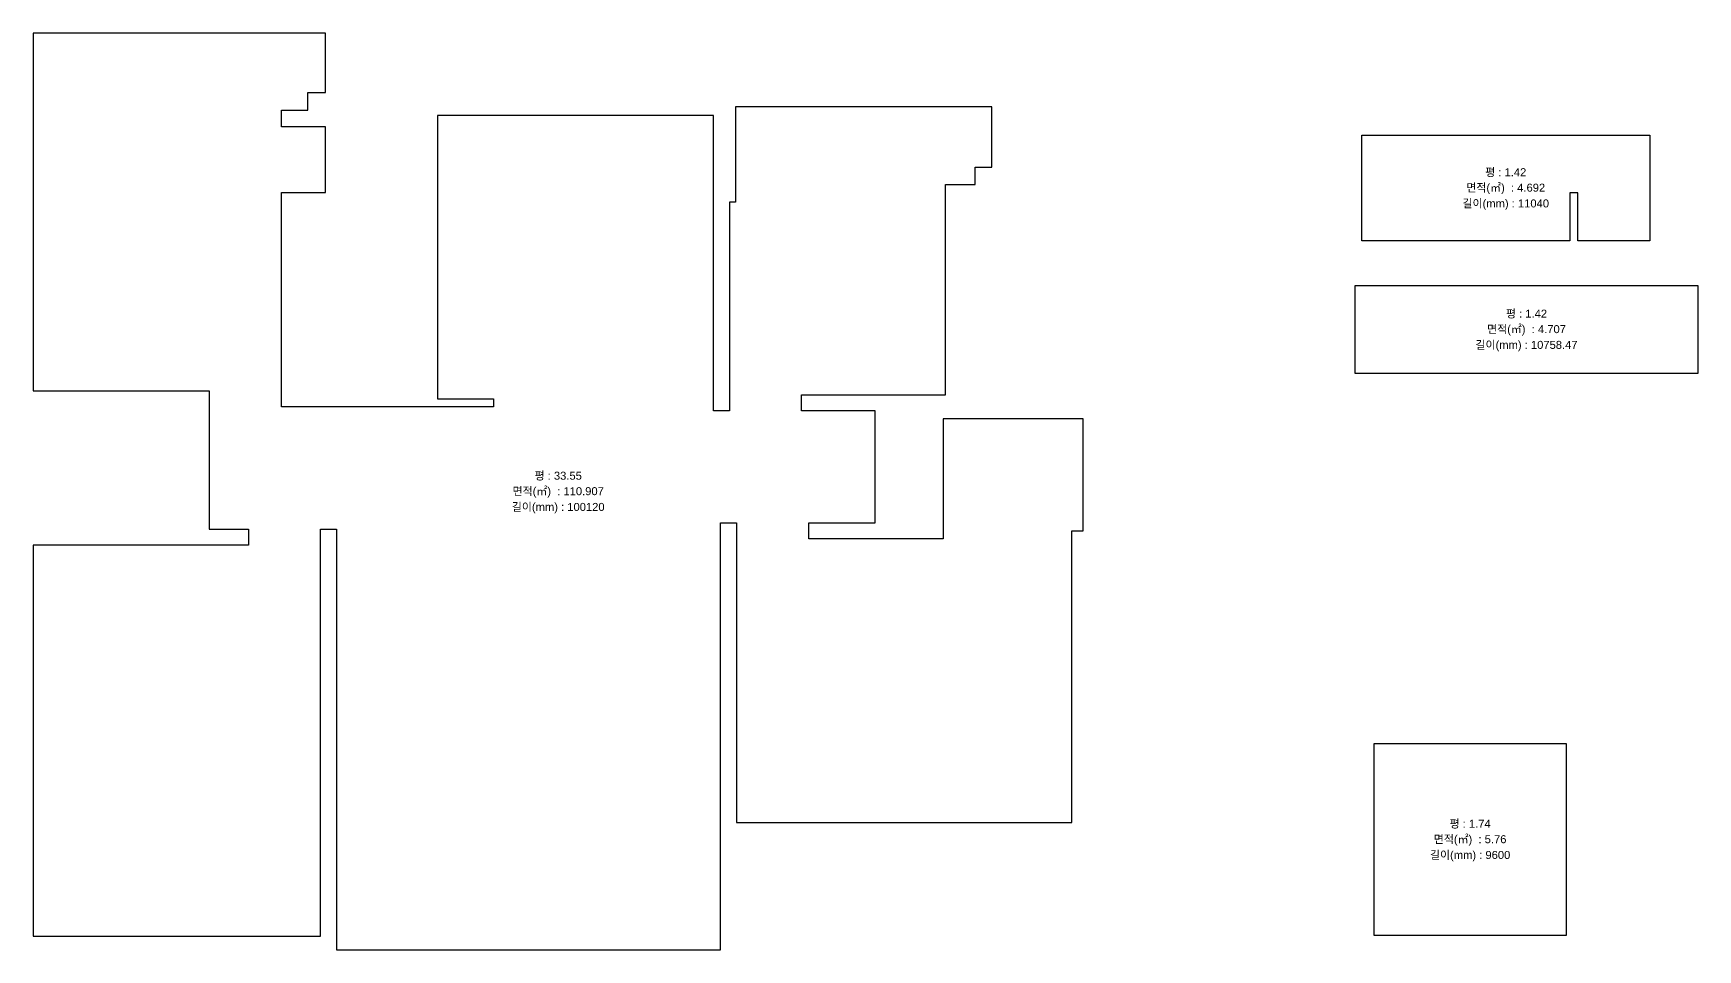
# Model space of a CAD drawing. Header units: millimetres. Extents: x -41292 to 298682, y -22072 to 33155.
# Drawn here: x 214623 to 235423, y 1549 to 13009 of the extents above; entities that cross this region are included whole.
import ezdxf
from ezdxf.enums import TextEntityAlignment as Align

# ---------------------------------------------------------------- set-up
doc = ezdxf.new("R2010")
doc.units = ezdxf.units.MM
doc.styles.get("Standard").update_dxf_attribs({"font": 'arial.ttf'})

msp = doc.modelspace()

# ---------------------------------------------------------------- linework, layer by layer
for points in [[(216822.86, 8539.4), (216822.86, 6809.4), (217312.86, 6809.4), (217312.86, 6609.4), (214622.86, 6609.4), (214622.86, 1719.4), (218212.86, 1719.4), (218212.86, 6809.4), (218412.86, 6809.4), (218412.86, 1549.4), (223212.86, 1549.4), (223212.86, 6889.4), (223412.86, 6889.4), (223412.86, 3139.4), (227602.86, 3139.4), (227602.86, 6789.4), (227742.86, 6789.4), (227742.86, 8189.4), (225992.86, 8189.4), (225992.86, 6689.4), (224312.86, 6689.4), (224312.86, 6889.4), (225142.86, 6889.4), (225142.86, 8289.4), (224222.86, 8289.4), (224222.86, 8489.4), (226022.86, 8489.4), (226022.86, 11119.4), (226392.86, 11119.4), (226392.86, 11334.4), (226602.86, 11334.4), (226602.86, 12089.4), (223397.86, 12089.4), (223397.86, 10899.4), (223322.86, 10899.4), (223322.86, 8289.4), (223122.86, 8289.4), (223122.86, 11979.4), (219672.86, 11979.4), (219672.86, 8439.4), (220372.86, 8439.4), (220372.86, 8339.4), (217722.86, 8339.4), (217722.86, 11019.4), (218272.86, 11019.4), (218272.86, 11839.4), (217722.86, 11839.4), (217722.86, 12049.4), (218052.86, 12049.4), (218052.86, 12269.4), (218272.86, 12269.4), (218272.86, 13009.4), (214622.86, 13009.4), (214622.86, 8539.4), (216822.86, 8539.4)], [(231224.33, 10414.65), (231224.33, 11734.65), (234824.33, 11734.65), (234824.33, 10414.65), (233924.33, 10414.65), (233924.33, 11014.65), (233824.33, 11014.65), (233824.33, 10414.65), (231224.33, 10414.65)], [(231379.18, 4127.43), (233779.18, 4127.43), (233779.18, 1727.43), (231379.18, 1727.43), (231379.18, 4127.43)]]:
    msp.add_lwpolyline(points)
msp.add_lwpolyline([(231144.03, 9855.7), (235423.26, 9855.7), (235423.26, 8755.7), (231144.03, 8755.7)], close=True)

# ---------------------------------------------------------------- texts
at = {"color": 7}
for s, p in [('평 : 1.42', (233024.33, 11274.65)), ('평 : 1.42', (233283.64, 9505.7)), ('평 : 33.55', (221182.86, 7479.4)), ('평 : 1.74', (232579.18, 3127.43))]:
    msp.add_text(s, height=100, dxfattribs=at).set_placement(p, align=Align.MIDDLE)
for s, p in [('면적(㎡)  : 4.692', (233024.33, 11074.65)), ('길이(mm) : 11040', (233024.33, 10874.65)), ('면적(㎡)  : 4.707', (233283.64, 9305.7)), ('길이(mm) : 10758.47', (233283.64, 9105.7)), ('면적(㎡)  : 110.907', (221182.86, 7279.4)), ('길이(mm) : 100120', (221182.86, 7079.4)), ('면적(㎡)  : 5.76', (232579.18, 2927.43)), ('길이(mm) : 9600', (232579.18, 2727.43))]:
    msp.add_text(s, height=100).set_placement(p, align=Align.MIDDLE)

doc.saveas('drawing.dxf')
